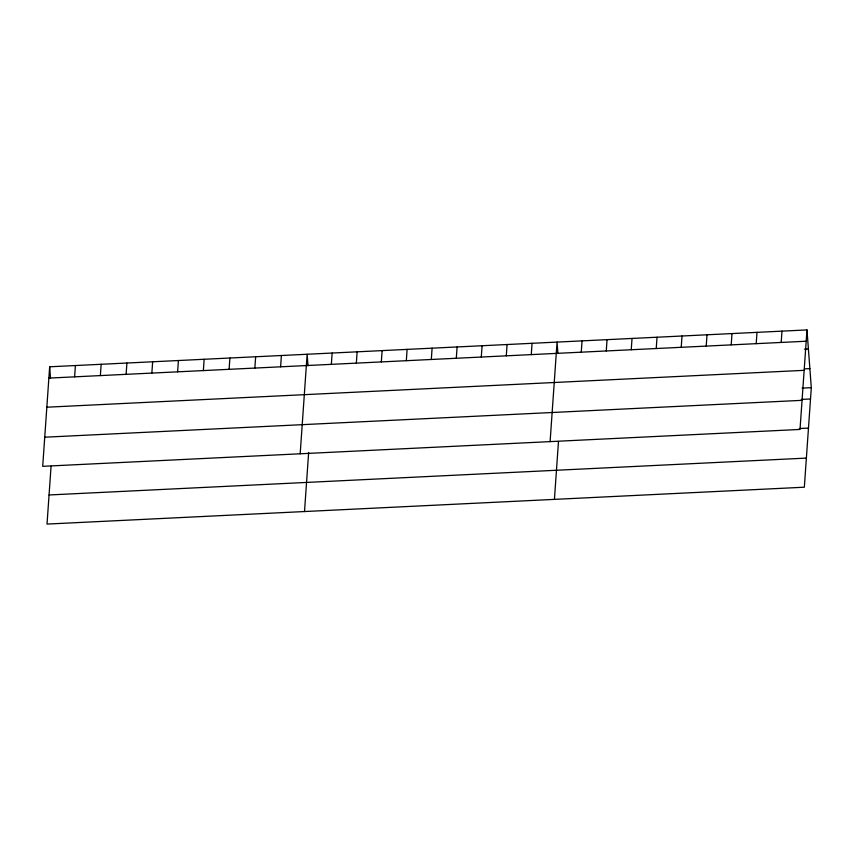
<?xml version="1.0" encoding="UTF-8"?>
<svg xmlns="http://www.w3.org/2000/svg" width="854" height="854" viewBox="0 0 854 854"><rect width="100%" height="100%" fill="white"/><g stroke="black" fill="none" stroke-linecap="round" stroke-linejoin="round"><path stroke-width="1.28" d="M49.66 366.793L42.7 466.327L800.017 429.445L806.977 329.922L49.66 366.793L50.514 378.226M51.069 466.22L47.023 524.078L804.34 487.207L811.3 387.673L806.977 329.922M74.618 376.849L75.408 365.544M100.366 375.589L101.156 364.284M126.114 374.34L126.904 363.035M151.863 373.081L152.652 361.776M177.611 371.832L178.401 360.527M203.359 370.572L204.149 359.267M229.107 369.323L229.897 358.018M254.855 368.063L255.645 356.769M280.603 366.814L281.393 355.51M300.181 453.784L307.141 354.261L308.006 365.693M304.515 511.546L308.646 452.439M331.352 364.348L332.142 353.044M356.342 363.131L357.132 351.827M381.332 361.915L382.122 350.61M406.323 360.698L407.112 349.393M431.313 359.481L432.103 348.176M456.303 358.264L457.093 346.959M481.293 357.047L482.083 345.742M506.283 355.83L507.073 344.525M531.273 354.613L532.063 343.308M550.104 441.614L557.064 342.091L557.918 353.524M554.427 499.376L558.473 441.518M581.264 352.179L582.054 340.874M606.255 350.962L607.045 339.657M631.245 349.745L632.035 338.44M656.235 348.528L657.025 337.223M681.225 347.311L682.015 336.006M706.215 346.094L707.005 334.789M731.205 344.877L731.995 333.572M756.196 343.66L756.986 332.355M781.186 342.443L781.976 331.138M48.87 378.098L806.187 341.226M804.457 349.169L808.396 348.976M804.607 368.875L809.87 368.618M46.831 407.209L804.148 370.337M802.087 388.122L811.3 387.673M801.298 399.426L810.51 398.978M44.739 437.205L802.045 400.334M799.269 428.548L808.471 428.1M49.062 494.968L806.379 458.096"/></g></svg>
